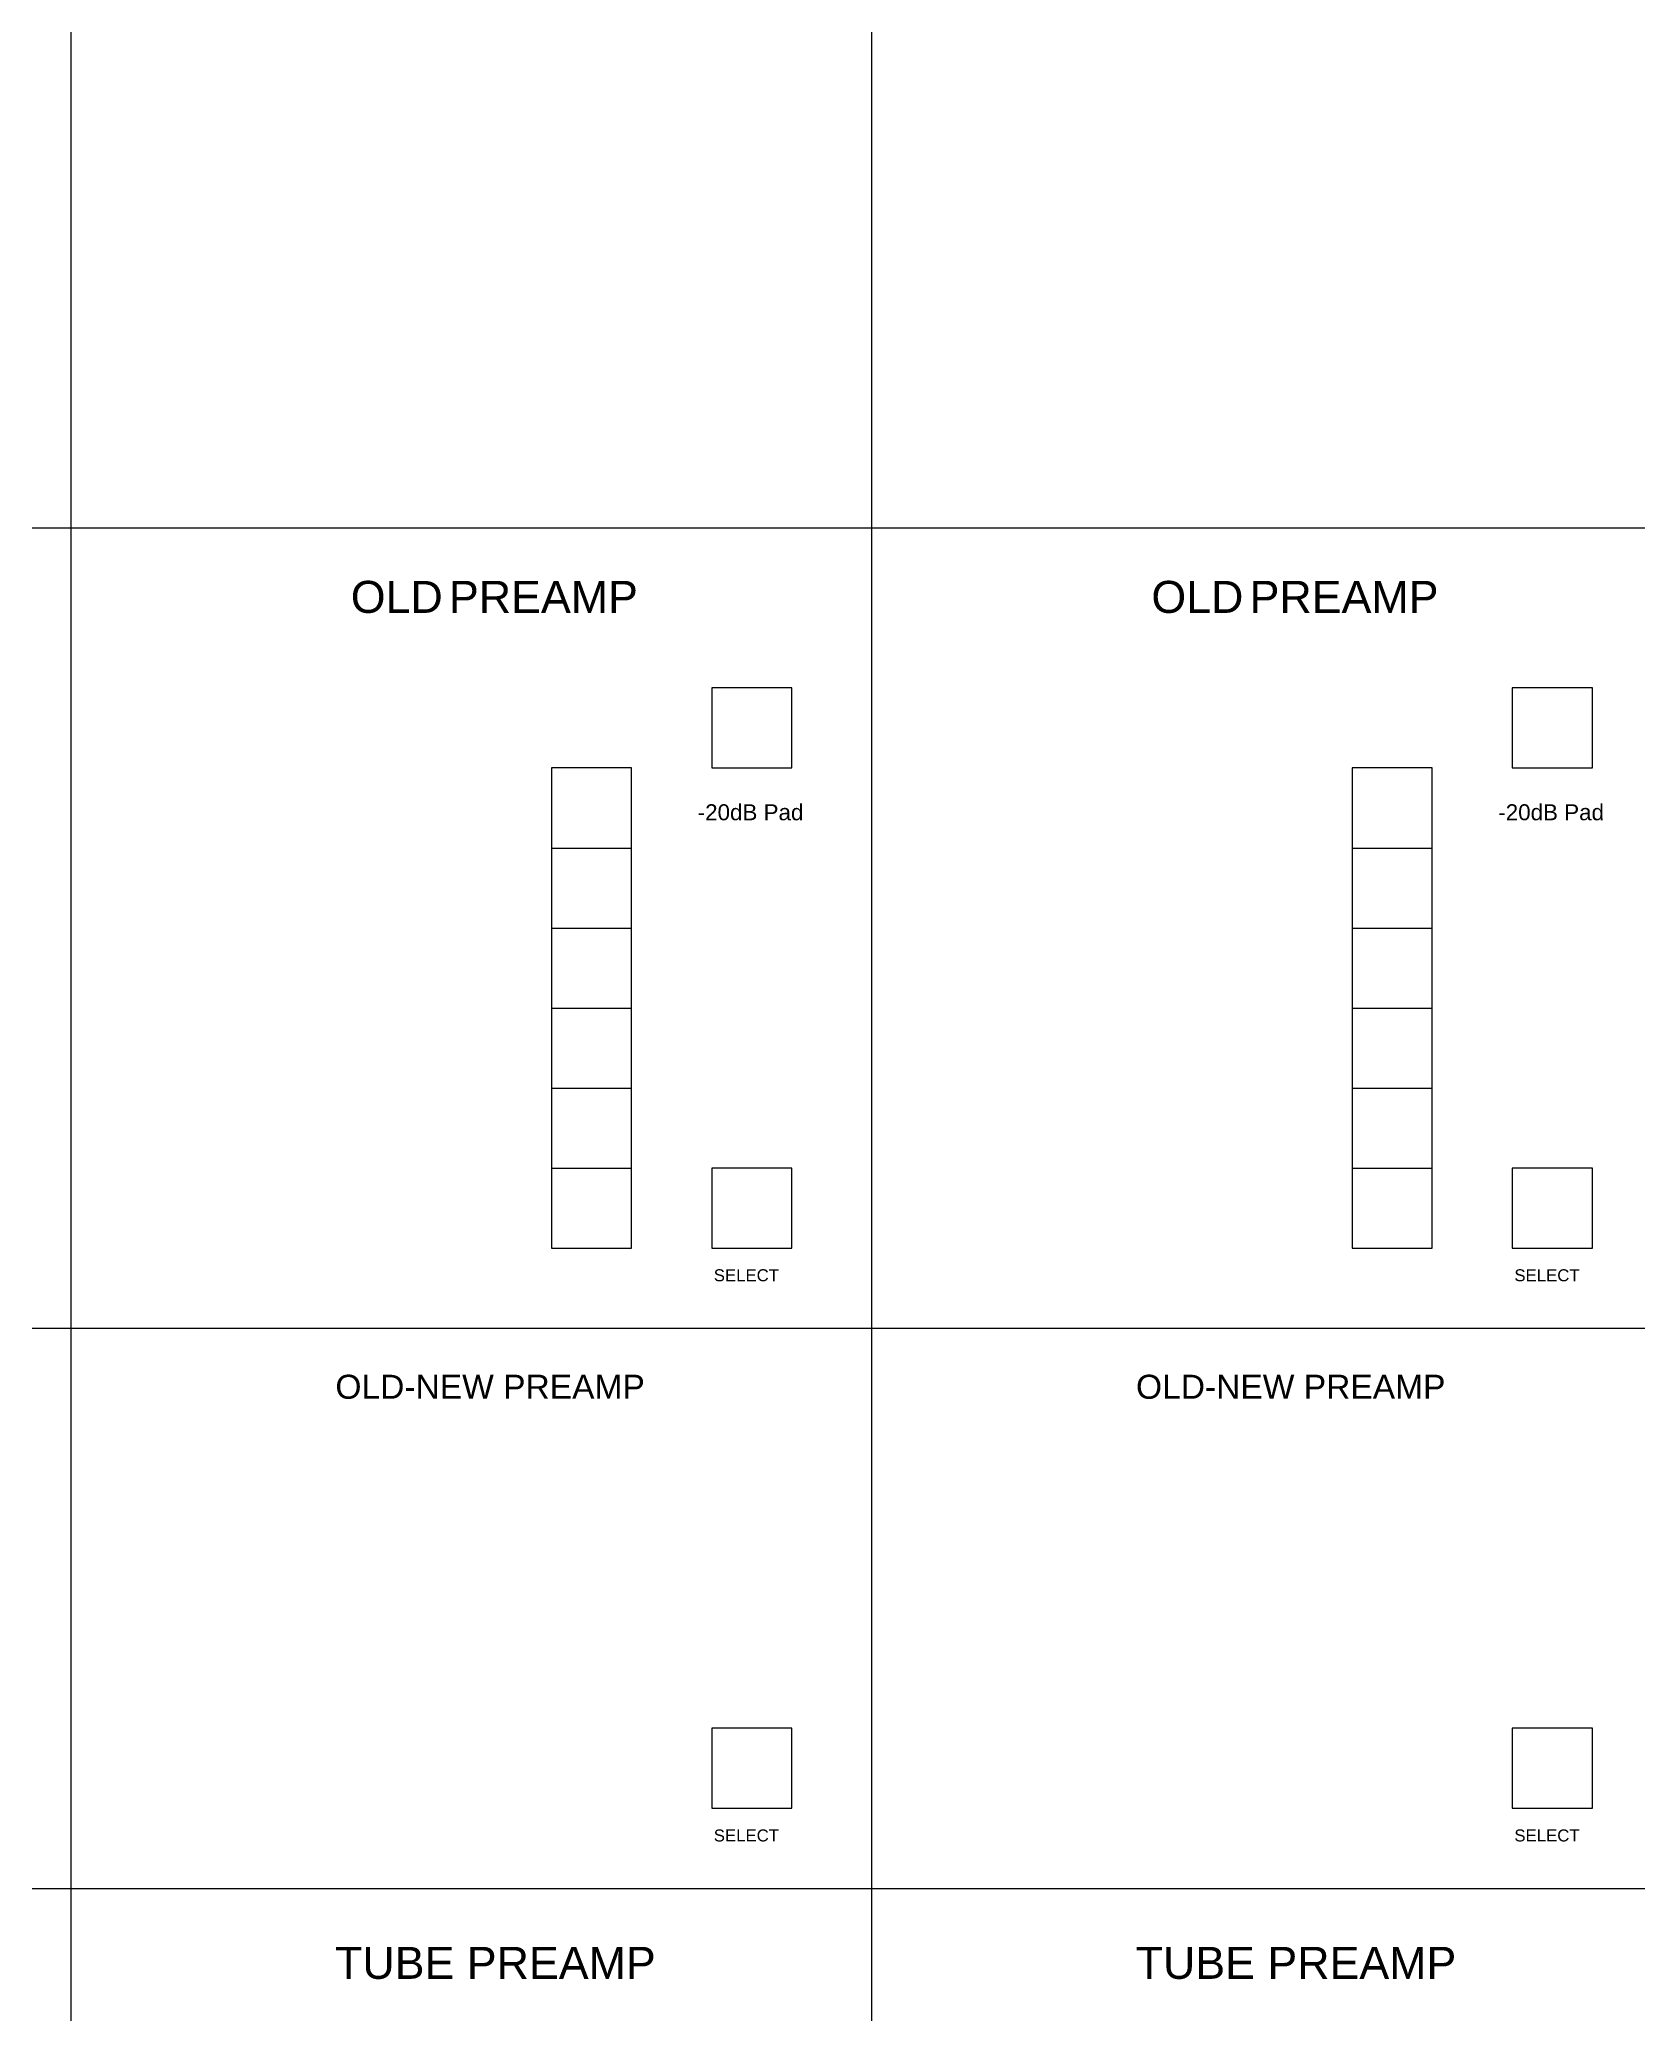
# Model space of a CAD drawing. Header units: inches. Extents: x 0 to 1600, y -1400 to 2600.
# Drawn here: x 196.3 to 395.9, y 1014.4 to 1261 of the extents above; entities that cross this region are included whole.
import ezdxf

# ---------------------------------------------------------------- set-up
doc = ezdxf.new("R2010")
doc.units = ezdxf.units.IN
doc.header["$MEASUREMENT"] = 0
doc.layers.get('0').update_dxf_attribs({"lineweight": 25, "true_color": 0xffffff})
doc.styles.add('textstyle218', font='')
doc.styles.add('textstyle222', font='')
doc.styles.add('textstyle233', font='')
doc.styles.add('textstyle238', font='')
doc.styles.add('textstyle74', font='')
doc.styles.add('textstyle78', font='')
doc.styles.add('textstyle857', font='')
doc.styles.add('textstyle862', font='')
doc.styles.add('textstyle873', font='')
doc.styles.add('textstyle878', font='')
doc.styles.add('textstyle904', font='')
doc.styles.add('textstyle909', font='')
doc.styles.get('textstyle218').set_extended_font_data('Liberation Sans')
doc.styles.get('textstyle222').set_extended_font_data('Liberation Sans')
doc.styles.get('textstyle233').set_extended_font_data('Liberation Sans')
doc.styles.get('textstyle238').set_extended_font_data('Liberation Sans')
doc.styles.get('textstyle74').set_extended_font_data('Liberation Sans')
doc.styles.get('textstyle78').set_extended_font_data('Liberation Sans')
doc.styles.get('textstyle857').set_extended_font_data('Liberation Sans')
doc.styles.get('textstyle862').set_extended_font_data('Liberation Sans')
doc.styles.get('textstyle873').set_extended_font_data('Liberation Sans')
doc.styles.get('textstyle878').set_extended_font_data('Liberation Sans')
doc.styles.get('textstyle904').set_extended_font_data('Liberation Sans')
doc.styles.get('textstyle909').set_extended_font_data('Liberation Sans')

msp = doc.modelspace()

# ---------------------------------------------------------------- linework, layer by layer
for p, q in [((200.22, 1200), (200.22, 1380)), ((200.22, 1200), (200.22, 1380)), ((300.22, 1200), (300.22, 1380)), ((300.22, 1200), (300.22, 1380)), ((150.22, 1200), (200.22, 1200)), ((200.22, 1100), (200.22, 1200)), ((200.22, 1200), (250.22, 1200)), ((200.22, -1400), (200.22, 1200)), ((250.22, 1200), (300.22, 1200)), ((300.22, 1100), (300.22, 1200)), ((300.22, 1200), (350.22, 1200)), ((300.22, -1400), (300.22, 1200)), ((350.22, 1200), (400.22, 1200)), ((280.22, 1180), (280.22, 1170)), ((290.22, 1180), (280.22, 1180)), ((290.22, 1170), (290.22, 1180)), ((380.22, 1180), (380.22, 1170)), ((390.22, 1180), (380.22, 1180)), ((390.22, 1170), (390.22, 1180)), ((260.22, 1170), (260.22, 1110)), ((270.22, 1170), (260.22, 1170)), ((270.22, 1110), (270.22, 1170)), ((280.22, 1170), (290.22, 1170)), ((360.22, 1170), (360.22, 1110)), ((370.22, 1170), (360.22, 1170)), ((370.22, 1110), (370.22, 1170)), ((380.22, 1170), (390.22, 1170)), ((260.22, 1160), (270.22, 1160)), ((360.22, 1160), (370.22, 1160)), ((260.22, 1150), (270.22, 1150)), ((360.22, 1150), (370.22, 1150)), ((260.22, 1140), (270.22, 1140)), ((360.22, 1140), (370.22, 1140)), ((260.22, 1130), (270.22, 1130)), ((360.22, 1130), (370.22, 1130)), ((260.22, 1120), (270.22, 1120)), ((280.22, 1120), (280.22, 1110)), ((290.22, 1120), (280.22, 1120)), ((290.22, 1110), (290.22, 1120)), ((360.22, 1120), (370.22, 1120)), ((380.22, 1120), (380.22, 1110)), ((390.22, 1120), (380.22, 1120)), ((390.22, 1110), (390.22, 1120)), ((260.22, 1110), (270.22, 1110)), ((280.22, 1110), (290.22, 1110)), ((360.22, 1110), (370.22, 1110)), ((380.22, 1110), (390.22, 1110)), ((150.22, 1100), (200.22, 1100)), ((200.22, 1030), (200.22, 1100)), ((200.22, 1100), (250.22, 1100)), ((250.22, 1100), (300.22, 1100)), ((300.22, 1030), (300.22, 1100)), ((300.22, 1100), (350.22, 1100)), ((350.22, 1100), (400.22, 1100)), ((280.22, 1050), (280.22, 1040)), ((290.22, 1050), (280.22, 1050)), ((290.22, 1040), (290.22, 1050)), ((380.22, 1050), (380.22, 1040)), ((390.22, 1050), (380.22, 1050)), ((390.22, 1040), (390.22, 1050)), ((280.22, 1040), (290.22, 1040)), ((380.22, 1040), (390.22, 1040)), ((150.22, 1030), (200.22, 1030)), ((200.22, 1000), (200.22, 1030)), ((200.22, 1030), (250.22, 1030)), ((250.22, 1030), (300.22, 1030)), ((300.22, 1000), (300.22, 1030)), ((300.22, 1030), (350.22, 1030)), ((350.22, 1030), (400.22, 1030))]:
    msp.add_line(p, q)

# ---------------------------------------------------------------- texts
at = {"char_height": 1, "attachment_point": 5}
for s, insert, style in [('\\C7;\\H4;OLD\\H2; \\H4;PREAMP', (253.07, 1191.35), 'textstyle238'), ('\\C7;\\H4;OLD\\H2; \\H4;PREAMP', (353.07, 1191.35), 'textstyle233'), ('\\C7;\\H2;-20dB Pad', (285.07, 1164.45), 'textstyle222'), ('\\C7;\\H2;-20dB Pad', (385.07, 1164.45), 'textstyle218'), ('\\C7;\\H1.5;SELECT', (284.55, 1106.6), 'textstyle878'), ('\\C7;\\H1.5;SELECT', (384.55, 1106.6), 'textstyle873'), ('\\C7;\\H3;OLD-NEW PREAMP', (252.54, 1092.66), 'textstyle78'), ('\\C7;\\H3;OLD-NEW PREAMP', (352.54, 1092.66), 'textstyle74'), ('\\C7;\\H1.5;SELECT', (284.55, 1036.6), 'textstyle862'), ('\\C7;\\H1.5;SELECT', (384.55, 1036.6), 'textstyle857'), ('\\C7;\\H4;TUBE PREAMP', (253.2, 1020.66), 'textstyle909'), ('\\C7;\\H4;TUBE PREAMP', (353.2, 1020.66), 'textstyle904')]:
    msp.add_mtext(s, dxfattribs=dict(at, insert=insert, style=style))

doc.saveas('drawing.dxf')
